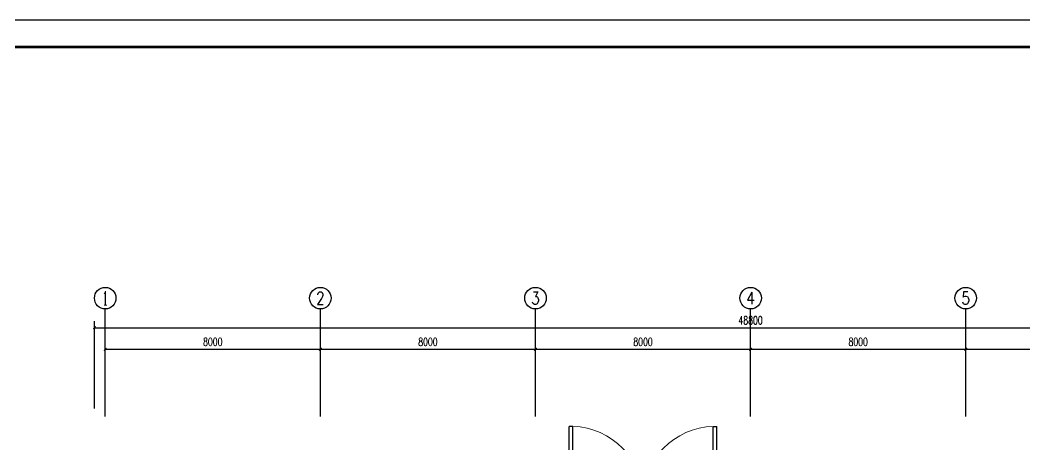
# Model space of a CAD drawing. Extents: x 1234595 to 2088511, y -80443 to 75292.
# Drawn here: x 1272525 to 1309890, y -16993 to -1201 of the extents above; entities that cross this region are included whole.
import ezdxf
from ezdxf.enums import TextEntityAlignment as Align

# ---------------------------------------------------------------- set-up
doc = ezdxf.new("R2010")
doc.units = 0
doc.header["$LTSCALE"] = 1000
doc.header["$MEASUREMENT"] = 0
doc.layers.get('0').update_dxf_attribs({"linetype": 'CONTINUOUS'})
doc.layers.get('Defpoints').update_dxf_attribs({"linetype": 'CONTINUOUS'})
for name, color, linetype in [('AXIS_TEXT', 7, 'CONTINUOUS'), ('PUB_TITLE', 4, 'CONTINUOUS'), ('建筑底图', 251, 'CONTINUOUS')]:
    doc.layers.add(name, color=color, linetype=linetype)
doc.styles.add('_TCH_AXIS', font='COMPLEX', dxfattribs={"bigfont": 'GBCBIG'})
doc.styles.add('_TCH_DIM_T3', font='SIMPLEX', dxfattribs={"width": 0.705882, "bigfont": 'GBCBIG'})
doc.styles.add('COMPLEX', font='COMPLEX')
doc.dimstyles.new('_TCH_ARCH&&100', dxfattribs={"dimtxt": 297.5, "dimasz": 100, "dimexe": 250, "dimexo": 300, "dimgap": 126.25, "dimtad": 1, "dimdec": 0, "dimzin": 0, "dimdsep": 46, "dimtxsty": '_TCH_DIM_T3', "dimblk": 'ARCHTICK', "dimcen": 0.09, "dimclrt": 7, "dimazin": 2, "dimtfac": 1, "dimtdec": 0, "dimtix": 1, "dimtmove": 2, "dimatfit": 3, "dimfxl": 0, "dimtolj": 1, "dimtzin": 0, "dimarcsym": 0})

# ---------------------------------------------------------------- blocks, each defined once
blk = doc.blocks.new('$DorLib2D$00000002')
for p, q in [((-0.5, 0), (-0.5, 0.4875)), ((-0.475, 0.4875), (-0.5, 0.4875)), ((-0.475, 0), (-0.475, 0.4875)), ((0.475, 0), (0.475, 0.4875)), ((0.475, 0.4875), (0.5, 0.4875)), ((0.5, 0), (0.5, 0.4875)), ((-0.5, 0), (-0.475, 0)), ((0.5, 0), (0.475, 0))]:
    blk.add_line(p, q)
at = {"lineweight": 13}
for centre, start, end in [((-0.4875, 0), 0, 88.53072), ((0.4875, 0), 91.46928, 180)]:
    blk.add_arc(centre, 0.4875, start, end, dxfattribs=at)
blk = doc.blocks.new('_ArchTick')
at = {"color": 0, "linetype": 'ByBlock', "const_width": 0.4}
blk.add_lwpolyline([(-0.5, -0.5), (0.5, 0.5)], dxfattribs=at)
blk = doc.blocks.new('*D93')
at = {"layer": 'Defpoints', "color": 0, "transparency": 16777216}
for p in [(1283690, -13437), (1275690, -15937), (1283690, -15937)]:
    blk.add_point(p, dxfattribs=at)
at = {"layer": '建筑底图', "color": 0, "lineweight": -2, "transparency": 16777216}
for p, q in [((1275690, -15637), (1275690, -13187)), ((1275690, -13437), (1283690, -13437)), ((1283690, -15637), (1283690, -13187))]:
    blk.add_line(p, q, dxfattribs=at)
at = {"layer": '建筑底图', "color": 0, "lineweight": -2, "transparency": 16777216, "xscale": 100, "yscale": 100, "zscale": 100, "rotation": 180}
blk.add_blockref('_ArchTick', (1275690, -13437), dxfattribs=at)
at = {"layer": '建筑底图', "color": 0, "lineweight": -2, "transparency": 16777216, "xscale": 100, "yscale": 100, "zscale": 100}
blk.add_blockref('_ArchTick', (1283690, -13437), dxfattribs=at)
at = {"layer": '建筑底图', "color": 7, "transparency": 16777216, "insert": (1279690, -13162), "char_height": 297.5, "attachment_point": 5, "style": '_TCH_DIM_T3'}
blk.add_mtext('\\A1;8000', dxfattribs=at)
blk = doc.blocks.new('*D94')
at = {"layer": 'Defpoints', "color": 0, "transparency": 16777216}
for p in [(1291690, -13437), (1283690, -15937), (1291690, -15937)]:
    blk.add_point(p, dxfattribs=at)
at = {"layer": '建筑底图', "color": 0, "lineweight": -2, "transparency": 16777216}
for p, q in [((1283690, -15637), (1283690, -13187)), ((1283690, -13437), (1291690, -13437)), ((1291690, -15637), (1291690, -13187))]:
    blk.add_line(p, q, dxfattribs=at)
at = {"layer": '建筑底图', "color": 0, "lineweight": -2, "transparency": 16777216, "xscale": 100, "yscale": 100, "zscale": 100, "rotation": 180}
blk.add_blockref('_ArchTick', (1283690, -13437), dxfattribs=at)
at = {"layer": '建筑底图', "color": 0, "lineweight": -2, "transparency": 16777216, "xscale": 100, "yscale": 100, "zscale": 100}
blk.add_blockref('_ArchTick', (1291690, -13437), dxfattribs=at)
at = {"layer": '建筑底图', "color": 7, "transparency": 16777216, "insert": (1287690, -13162), "char_height": 297.5, "attachment_point": 5, "style": '_TCH_DIM_T3'}
blk.add_mtext('\\A1;8000', dxfattribs=at)
blk = doc.blocks.new('*D95')
at = {"layer": 'Defpoints', "color": 0, "transparency": 16777216}
for p in [(1299690, -13437), (1291690, -15937), (1299690, -15937)]:
    blk.add_point(p, dxfattribs=at)
at = {"layer": '建筑底图', "color": 0, "lineweight": -2, "transparency": 16777216}
for p, q in [((1291690, -15637), (1291690, -13187)), ((1291690, -13437), (1299690, -13437)), ((1299690, -15637), (1299690, -13187))]:
    blk.add_line(p, q, dxfattribs=at)
at = {"layer": '建筑底图', "color": 0, "lineweight": -2, "transparency": 16777216, "xscale": 100, "yscale": 100, "zscale": 100, "rotation": 180}
blk.add_blockref('_ArchTick', (1291690, -13437), dxfattribs=at)
at = {"layer": '建筑底图', "color": 0, "lineweight": -2, "transparency": 16777216, "xscale": 100, "yscale": 100, "zscale": 100}
blk.add_blockref('_ArchTick', (1299690, -13437), dxfattribs=at)
at = {"layer": '建筑底图', "color": 7, "transparency": 16777216, "insert": (1295690, -13162), "char_height": 297.5, "attachment_point": 5, "style": '_TCH_DIM_T3'}
blk.add_mtext('\\A1;8000', dxfattribs=at)
blk = doc.blocks.new('*D96')
at = {"layer": 'Defpoints', "color": 0, "transparency": 16777216}
for p in [(1307690, -13437), (1299690, -15937), (1307690, -15937)]:
    blk.add_point(p, dxfattribs=at)
at = {"layer": '建筑底图', "color": 0, "lineweight": -2, "transparency": 16777216}
for p, q in [((1299690, -15637), (1299690, -13187)), ((1299690, -13437), (1307690, -13437)), ((1307690, -15637), (1307690, -13187))]:
    blk.add_line(p, q, dxfattribs=at)
at = {"layer": '建筑底图', "color": 0, "lineweight": -2, "transparency": 16777216, "xscale": 100, "yscale": 100, "zscale": 100, "rotation": 180}
blk.add_blockref('_ArchTick', (1299690, -13437), dxfattribs=at)
at = {"layer": '建筑底图', "color": 0, "lineweight": -2, "transparency": 16777216, "xscale": 100, "yscale": 100, "zscale": 100}
blk.add_blockref('_ArchTick', (1307690, -13437), dxfattribs=at)
at = {"layer": '建筑底图', "color": 7, "transparency": 16777216, "insert": (1303690, -13162), "char_height": 297.5, "attachment_point": 5, "style": '_TCH_DIM_T3'}
blk.add_mtext('\\A1;8000', dxfattribs=at)
blk = doc.blocks.new('*D97')
at = {"layer": 'Defpoints', "color": 0, "transparency": 16777216}
for p in [(1315690, -13437), (1307690, -15937), (1315690, -15937)]:
    blk.add_point(p, dxfattribs=at)
at = {"layer": '建筑底图', "color": 0, "lineweight": -2, "transparency": 16777216}
for p, q in [((1307690, -15637), (1307690, -13187)), ((1307690, -13437), (1315690, -13437)), ((1315690, -15637), (1315690, -13187))]:
    blk.add_line(p, q, dxfattribs=at)
at = {"layer": '建筑底图', "color": 0, "lineweight": -2, "transparency": 16777216, "xscale": 100, "yscale": 100, "zscale": 100, "rotation": 180}
blk.add_blockref('_ArchTick', (1307690, -13437), dxfattribs=at)
at = {"layer": '建筑底图', "color": 0, "lineweight": -2, "transparency": 16777216, "xscale": 100, "yscale": 100, "zscale": 100}
blk.add_blockref('_ArchTick', (1315690, -13437), dxfattribs=at)
at = {"layer": '建筑底图', "color": 7, "transparency": 16777216, "insert": (1311690, -13162), "char_height": 297.5, "attachment_point": 5, "style": '_TCH_DIM_T3'}
blk.add_mtext('\\A1;8000', dxfattribs=at)
blk = doc.blocks.new('*D99')
at = {"layer": 'Defpoints', "color": 0, "transparency": 16777216}
for p in [(1324090, -12637), (1275290, -15937), (1324090, -15937)]:
    blk.add_point(p, dxfattribs=at)
at = {"layer": '建筑底图', "color": 0, "lineweight": -2, "transparency": 16777216}
for p, q in [((1275290, -15637), (1275290, -12387)), ((1275290, -12637), (1324090, -12637)), ((1324090, -15637), (1324090, -12387))]:
    blk.add_line(p, q, dxfattribs=at)
at = {"layer": '建筑底图', "color": 0, "lineweight": -2, "transparency": 16777216, "xscale": 100, "yscale": 100, "zscale": 100, "rotation": 180}
blk.add_blockref('_ArchTick', (1275290, -12637), dxfattribs=at)
at = {"layer": '建筑底图', "color": 0, "lineweight": -2, "transparency": 16777216, "xscale": 100, "yscale": 100, "zscale": 100}
blk.add_blockref('_ArchTick', (1324090, -12637), dxfattribs=at)
at = {"layer": '建筑底图', "color": 7, "transparency": 16777216, "insert": (1299690, -12362), "char_height": 297.5, "attachment_point": 5, "style": '_TCH_DIM_T3'}
blk.add_mtext('\\A1;48800', dxfattribs=at)
blk = doc.blocks.new('_AXISO')
blk.add_circle((0, 0), 0.5)
at = {"layer": 'AXIS_TEXT', "style": 'COMPLEX', "width": 1.041667}
blk.add_attdef('A', text='', height=0.56, dxfattribs=at).set_placement((-0.25, -0.28), (0.25, -0.28), align=Align.FIT)

msp = doc.modelspace()

# ---------------------------------------------------------------- linework, layer by layer
at = {"layer": 'PUB_TITLE', "color": 4}
msp.add_lwpolyline([(1257129.4, -60600.6), (1341229.4, -60600.6), (1341229.4, -1200.6), (1257129.4, -1200.6)], close=True, dxfattribs=at)
at = {"layer": 'PUB_TITLE', "color": 4, "const_width": 100}
msp.add_lwpolyline([(1259629.4, -59600.6), (1340229.4, -59600.6), (1340229.4, -2200.6), (1259629.4, -2200.6)], close=True, dxfattribs=at)
at = {"layer": '建筑底图'}
for p, q in [((1275690.3, -15936.9), (1275690.3, -11936.9)), ((1283690.3, -15936.9), (1283690.3, -11936.9)), ((1291690.3, -15936.9), (1291690.3, -11936.9)), ((1299690.3, -15936.9), (1299690.3, -11936.9)), ((1307690.3, -15936.9), (1307690.3, -11936.9))]:
    msp.add_line(p, q, dxfattribs=at)

# ---------------------------------------------------------------- block references
ref = msp.add_blockref('_AXISO', (1275690.3, -11536.9), dxfattribs=dict(at, xscale=800, yscale=800, zscale=800))
ref.add_attrib('A', '1', dxfattribs={"layer": 'AXIS_TEXT', "color": 0, "height": 514.7, "style": '_TCH_AXIS'}).set_placement((1275580, -11794.2), (1275800.6, -11794.2), align=Align.FIT)
ref = msp.add_blockref('_AXISO', (1283690.3, -11536.9), dxfattribs=dict(at, xscale=800, yscale=800, zscale=800))
ref.add_attrib('A', '2', dxfattribs={"layer": 'AXIS_TEXT', "color": 0, "height": 465.9, "style": '_TCH_AXIS'}).set_placement((1283535, -11769.9), (1283845.6, -11769.9), align=Align.FIT)
ref = msp.add_blockref('_AXISO', (1291690.3, -11536.9), dxfattribs=dict(at, xscale=800, yscale=800, zscale=800))
ref.add_attrib('A', '3', dxfattribs={"layer": 'AXIS_TEXT', "color": 0, "height": 465.9, "style": '_TCH_AXIS'}).set_placement((1291535, -11769.9), (1291845.6, -11769.9), align=Align.FIT)
ref = msp.add_blockref('_AXISO', (1299690.3, -11536.9), dxfattribs=dict(at, xscale=800, yscale=800, zscale=800))
ref.add_attrib('A', '4', dxfattribs={"layer": 'AXIS_TEXT', "color": 0, "height": 445.4, "style": '_TCH_AXIS'}).set_placement((1299520.6, -11759.6), (1299860, -11759.6), align=Align.FIT)
ref = msp.add_blockref('_AXISO', (1307690.3, -11536.9), dxfattribs=dict(at, xscale=800, yscale=800, zscale=800))
ref.add_attrib('A', '5', dxfattribs={"layer": 'AXIS_TEXT', "color": 0, "height": 465.9, "style": '_TCH_AXIS'}).set_placement((1307535, -11769.9), (1307845.6, -11769.9), align=Align.FIT)
at = {"layer": '建筑底图', "xscale": 5500, "yscale": 5500, "zscale": 5500}
msp.add_blockref('$DorLib2D$00000002', (1295690.3, -18986.9), dxfattribs=at)

# ---------------------------------------------------------------- dimensions: what is measured, and where the dimension line sits
at = {"layer": '建筑底图'}
for p1, p2, distance, picture, middle in [((1275290.3, -15936.9), (1324090.3, -15936.9), 3300, '*D99', (1299690.3, -12361.9)), ((1275690.3, -15936.9), (1283690.3, -15936.9), 2500, '*D93', (1279690.3, -13161.9)), ((1283690.3, -15936.9), (1291690.3, -15936.9), 2500, '*D94', (1287690.3, -13161.9)), ((1291690.3, -15936.9), (1299690.3, -15936.9), 2500, '*D95', (1295690.3, -13161.9)), ((1299690.3, -15936.9), (1307690.3, -15936.9), 2500, '*D96', (1303690.3, -13161.9)), ((1307690.3, -15936.9), (1315690.3, -15936.9), 2500, '*D97', (1311690.3, -13161.9))]:
    dim = msp.add_aligned_dim(p1=p1, p2=p2, distance=distance, dimstyle='_TCH_ARCH&&100', dxfattribs=at)
    dim.commit()
    dim.dimension.update_dxf_attribs({"geometry": picture, "text_midpoint": middle})

doc.saveas('drawing.dxf')
